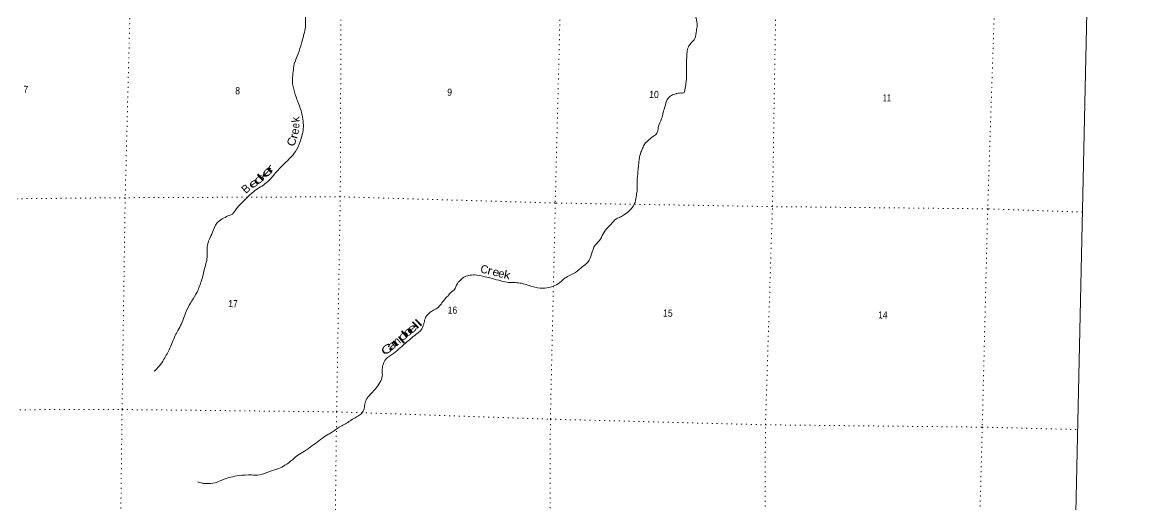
# Model space of a CAD drawing. Header units: feet. Extents: x -762378 to -505285, y -497909 to -353855.
# Drawn here: x -532431 to -505285, y -419702 to -407863 of the extents above; entities that cross this region are included whole.
import ezdxf
from ezdxf.enums import TextEntityAlignment as Align

# ---------------------------------------------------------------- set-up
doc = ezdxf.new("R2010")
doc.units = ezdxf.units.FT
doc.header["$LTSCALE"] = 80
doc.linetypes.add('DOTTED', pattern=[1.5, 0.3, -1.2])
for name, color, linetype, lineweight in [('39', 7, 'Continuous', 13), ('4', 7, 'Continuous', 13), ('7', 7, 'DOTTED', 13)]:
    doc.layers.add(name, color=color, linetype=linetype, lineweight=lineweight)
doc.layers.add('41', color=7, linetype='Continuous')

msp = doc.modelspace()

# ---------------------------------------------------------------- linework, layer by layer
at = {"layer": '39'}
for points in [[(-518674.03, -406244.48), (-518745.78, -406417.03), (-518849.95, -406639.12), (-518911.91, -406782.02), (-518971.55, -406912.94), (-519048.39, -407087.56), (-519122.96, -407252.21), (-519239.05, -407395.71), (-519363.86, -407490.79), (-519536.04, -407558.55), (-519738.22, -407549.24), (-519920.64, -407550.48), (-520100.14, -407517.68), (-520197.31, -407479), (-520376.84, -407297.66), (-520525.01, -407217.51), (-520690, -407167.02), (-520903.45, -407129.31), (-521075.21, -407106.75), (-521319.45, -407096.34), (-521447.95, -407105.02), (-521554.54, -407118.28), (-521713.57, -407144.23), (-521766.35, -407094.67), (-521967.14, -406958.94), (-522135.07, -406868.23), (-522304.88, -406847.73), (-522503.38, -406850.56), (-522625.99, -406863.4), (-522871.68, -406907.15), (-523013.6, -406967.67), (-523182.69, -407069.63), (-523352.66, -407129.41), (-523722.59, -407097.64), (-523944.85, -407089.81), (-524217.63, -407022.45), (-524522.72, -406964.28), (-524756.41, -406934.07), (-525029.06, -406936.97), (-525291.52, -407082.65), (-525355.6, -407155.24), (-525384.94, -407202.65), (-525421.73, -407304.05), (-525455.22, -407431.64), (-525486.7, -407559.28), (-525484.84, -407713.89), (-525480.98, -407868.55), (-525489.24, -408026.91), (-525529.92, -408198.47), (-525576.77, -408375.89), (-525662.04, -408640.62), (-525752.41, -408871.02)], [(-516390.53, -409618.08), (-516370.28, -409610.58), (-516255.8, -409601.53), (-516207.57, -409596.78), (-516175.59, -409525.35), (-516149.03, -409357.44), (-516134.21, -409253.45), (-516133.2, -409141.07), (-516136.3, -409032.59), (-516138.49, -408890.02), (-516130.44, -408739.68), (-516120.72, -408601.44), (-516087.12, -408469.84), (-516028.62, -408381.04), (-515931.31, -408265.16), (-515893.99, -408069.43), (-515874.68, -407947.49), (-515901.93, -407768.13), (-515947.43, -407596.32), (-515937.7, -407458.07), (-515952.78, -407273.01), (-516037.08, -407128.28), (-516065.13, -407053.28), (-516131.72, -406995.33), (-516206.55, -406870.93), (-516238.44, -406789.8), (-516290.09, -406698.12), (-516330.97, -406652.89), (-516341.59, -406600.43), (-516340.47, -406484.03), (-516310.06, -406396.51), (-516302.6, -406342.51), (-516293.23, -406312.78), (-516287.06, -406298.03)], [(-525750.52, -408850.4), (-525797.67, -409213.16), (-525796.02, -409375.79), (-525730.87, -409636.44), (-525675.03, -409796.47), (-525591.1, -410029.51), (-525546.79, -410245.44), (-525533.77, -410432.46), (-525613.62, -410793.69), (-525726.34, -411035.62), (-525998.84, -411331.58), (-526242.39, -411594.18), (-526444.49, -411805.67), (-526730.38, -412002.93), (-526939.89, -412192.15), (-527088.19, -412340.82), (-527170.89, -412435), (-527274.69, -412568.78), (-527382.19, -412616.14), (-527522.49, -412690.75), (-527653.47, -412791.7), (-527759.7, -413015.74), (-527838.43, -413186.3), (-527889.45, -413369.64), (-527889.26, -413586.43), (-527956.01, -413907.85), (-528029.81, -414192.96), (-528141.82, -414483.08), (-528389.95, -414916.18), (-528523.54, -415263.95), (-528610.13, -415428.29), (-528675.5, -415549.02), (-528810.19, -415862.64), (-528951.65, -416129.92), (-529070.5, -416301.44), (-529190.11, -416426.77)], [(-528132.44, -419136.18), (-528013.08, -419169.42), (-527929.12, -419177.64), (-527696.14, -419159.65), (-527497.65, -419082.55), (-527120.27, -418986.05), (-526803.12, -418968.26), (-526606.62, -418965.38), (-526339.66, -418876.02), (-526135.49, -418811.11), (-525987.07, -418732.7), (-525801.04, -418597.06), (-525669.63, -418480.07), (-525506.82, -418387.98), (-525410.69, -418316.23), (-525235.05, -418194.37), (-525067.32, -418068.29), (-524920.42, -417971.77), (-524822.67, -417914.11), (-524710.31, -417834.76), (-524474.15, -417698.43), (-524357.89, -417623.19), (-524227.55, -417546.31), (-524125.42, -417474.72), (-524080.12, -417429.73), (-524034.61, -417302.46), (-524010.98, -417168.59), (-523923.09, -417030.39), (-523766.13, -416857.86), (-523653.67, -416700.22), (-523597.5, -416549.14), (-523599.9, -416414.59), (-523579.9, -416266.57), (-523508.14, -416131.96), (-523325.9, -415988.19), (-522993.63, -415705.84), (-522872.61, -415602.62), (-522729.29, -415489.96), (-522653.3, -415421.69), (-522613.36, -415352.48), (-522574.45, -415247.12), (-522534.58, -415105.64), (-522480.51, -415032.79), (-522367.77, -414939.39), (-522247.88, -414878.3), (-522156.95, -414776.3), (-522057.42, -414652.45), (-521966.61, -414554.47), (-521875.84, -414458.49), (-521839.09, -414433.36), (-521754.56, -414270.97), (-521663.8, -414174.99), (-521594.14, -414118.61), (-521480.8, -414077.41), (-521332.05, -414061.24), (-521106.59, -414099.26), (-520961.19, -414133.17), (-520736.37, -414195.27), (-520543.17, -414240.47), (-520219.03, -414261), (-519912.75, -414349.31), (-519667.31, -414389.86), (-519449.87, -414353.41), (-519283.65, -414283.49), (-519119.54, -414143.26), (-518861.14, -413999.48), (-518685.02, -413859.57), (-518547.6, -413742.74), (-518466.32, -413552.17), (-518374.33, -413335.78), (-518246.01, -413184.58), (-518157.15, -413010.27), (-517993.91, -412827.87), (-517849.78, -412685.11), (-517758.42, -412641.34), (-517656.66, -412583.78), (-517517.23, -412467), (-517415.33, -412329.16), (-517370.37, -412147.67), (-517348.52, -412005.73), (-517343.23, -411883.43), (-517349.59, -411746.77), (-517326.01, -411540.63), (-517295.53, -411226.29), (-517252.74, -411050.77), (-517212.04, -410953.48), (-517161.12, -410848.43), (-517056.18, -410746.8), (-516947.66, -410661.32), (-516861.44, -410585.3), (-516827.68, -410447.68), (-516745.54, -410225.01), (-516707.61, -410081.48), (-516661.3, -409924.12), (-516608.87, -409762.91), (-516505.93, -409661.22), (-516390.53, -409618.08)]]:
    msp.add_spline(points, degree=3, dxfattribs=at)
at = {"layer": '4'}
msp.add_lwpolyline([(-757851.71, -353854.74), (-726285.32, -354875.48), (-694717.56, -355852.8), (-663148.48, -356786.69), (-631578.15, -357677.16), (-600006.62, -358524.19), (-568433.95, -359327.81), (-536860.21, -360087.99), (-505285.47, -360804.75), (-508303.39, -497908.54), (-540066.74, -497187.5), (-571829.06, -496422.78), (-603590.3, -495614.36), (-635350.39, -494762.27)], dxfattribs=at)
at = {"layer": '7'}
for points in [[(-525187.04, -451820.84), (-525139.56, -449130.91), (-525044.28, -443864.32), (-524993.22, -438602.6), (-524787.61, -433407.14), (-524878.49, -428131.67), (-524785.18, -422714.48), (-524717.24, -417421.08), (-524627.75, -412146.31), (-524608.11, -406785.4), (-524581.54, -406110.52)], [(-519233.16, -406231.88), (-519219.46, -406964.66), (-519354.62, -412298.45), (-519474.91, -417600.51), (-519486.82, -422897.39), (-519541.32, -428287.49), (-519521.85, -433535), (-519739.7, -438663.9), (-519786.6, -443845.44), (-519893.19, -449159.91), (-519943.19, -451939.74)], [(-514707.94, -452057.25), (-514734.77, -449254.85), (-514643.28, -443980.13), (-514492.34, -438805.32), (-514221.24, -433559.4), (-514342.91, -428311.21), (-514224.7, -422985.05), (-514199.4, -417738.66), (-514027.7, -412387.76), (-513941.18, -407149.04), (-513942.92, -406350.7)], [(-508577.4, -406471.87), (-508570.47, -407175.27), (-508747.92, -412441.72), (-508881.62, -417795.62), (-509020, -423024.95), (-508989.25, -428375.13), (-509024.16, -433707.53), (-509288.22, -438989.78)], [(-529765.64, -406806.91), (-529903.57, -412168.73), (-529980.88, -417363.53), (-530042.49, -422645.05), (-530197.87, -428209.15), (-530050.45, -433319.51), (-530166.84, -438551.42), (-530358.48, -443823.52), (-530450.85, -448981.79), (-530491.62, -451699.34)], [(-506423.87, -412522.23), (-508747.92, -412441.72), (-514027.7, -412387.76), (-519354.62, -412298.45), (-524627.75, -412146.31), (-529903.57, -412168.73), (-535027.75, -412217.21), (-538078.39, -412172.66)], [(-538200.71, -417402.97), (-535126.08, -417373.32), (-529980.88, -417363.53), (-524717.24, -417421.08), (-519474.91, -417600.51), (-514199.4, -417738.66), (-508881.62, -417795.62), (-506541.26, -417855.06)]]:
    msp.add_lwpolyline(points, dxfattribs=at)

# ---------------------------------------------------------------- texts
at = {"layer": '41'}
for s, rotation, p in [('k', 96.828, (-525626.02, -410240.22)), ('e', 79.436, (-525648.86, -410560.75)), ('m', 40.342, (-523209.23, -415784.15))]:
    msp.add_text(s, height=200, rotation=rotation, dxfattribs=at).set_placement(p, align=Align.CENTER)
for s, rotation, width, p in [('e', 85.12, 0.85, (-525630.43, -410408.33)), ('C', 70.822, 1.1, (-525727.17, -410828.58)), ('r', 75.485, 1.2, (-525675.96, -410683.93)), ('e', 38.615, 1.8, (-522816.53, -415455.44)), ('l', 43.725, 1.8, (-522711.45, -415364.12)), ('l', 44.13, 1.8, (-522637.2, -415306.56)), ('p', 40.371, 1.95, (-523031.73, -415633.23)), ('b', 40.463, 1.9, (-522923.22, -415540.63)), ('C', 38.538, 1.55, (-523419.65, -415959.2)), ('a', 40.342, 1.95, (-523296.35, -415858.14))]:
    msp.add_text(s, height=200, rotation=rotation, dxfattribs=dict(at, width=width)).set_placement(p, align=Align.CENTER)
for s, rotation, width, p in [('k', 42.24, 2.15, (-526562.16, -411792.36)), ('e', 46.344, 2, (-526457.52, -411701.43)), ('r', 47.024, 2.15, (-526350.17, -411598.2)), ('e', 35.666, 1.65, (-526799.78, -411962.75)), ('c', 41.024, 2.1, (-526674.07, -411881.62)), ('C', 348.379, 0.95, (-521203.02, -414003.8)), ('r', 345.705, 1.2, (-521033.01, -414037.48)), ('e', 344.514, 1.1, (-520912.11, -414065.5)), ('k', 348.072, 1.15, (-520631.53, -414141.72))]:
    msp.add_text(s, height=200, rotation=rotation, dxfattribs=dict(at, width=width)).set_placement(p)
for s, rotation, p in [('B', 42.217, (-526943.02, -412081.53)), ('e', 346.343, (-520768.98, -414107.19))]:
    msp.add_text(s, height=200, rotation=rotation, dxfattribs=at).set_placement(p)
at = {"layer": '7'}
for s, width, p in [('7', 0.9, (-532402.02, -409598.23)), ('8', 0.9, (-527206.44, -409630.37)), ('9', 0.9, (-522006.35, -409666.18)), ('10', 0.9, (-517051.52, -409720.15)), ('11', 0.65, (-511323.28, -409803.93)), ('17', 0.9, (-527377.99, -414851.16)), ('16', 0.9, (-521996.18, -415010.54)), ('15', 0.9, (-516710.97, -415083.73)), ('14', 0.9, (-511439.45, -415129.4))]:
    msp.add_text(s, height=175, rotation=358.5, dxfattribs=dict(at, width=width)).set_placement(p)

doc.saveas('drawing.dxf')
